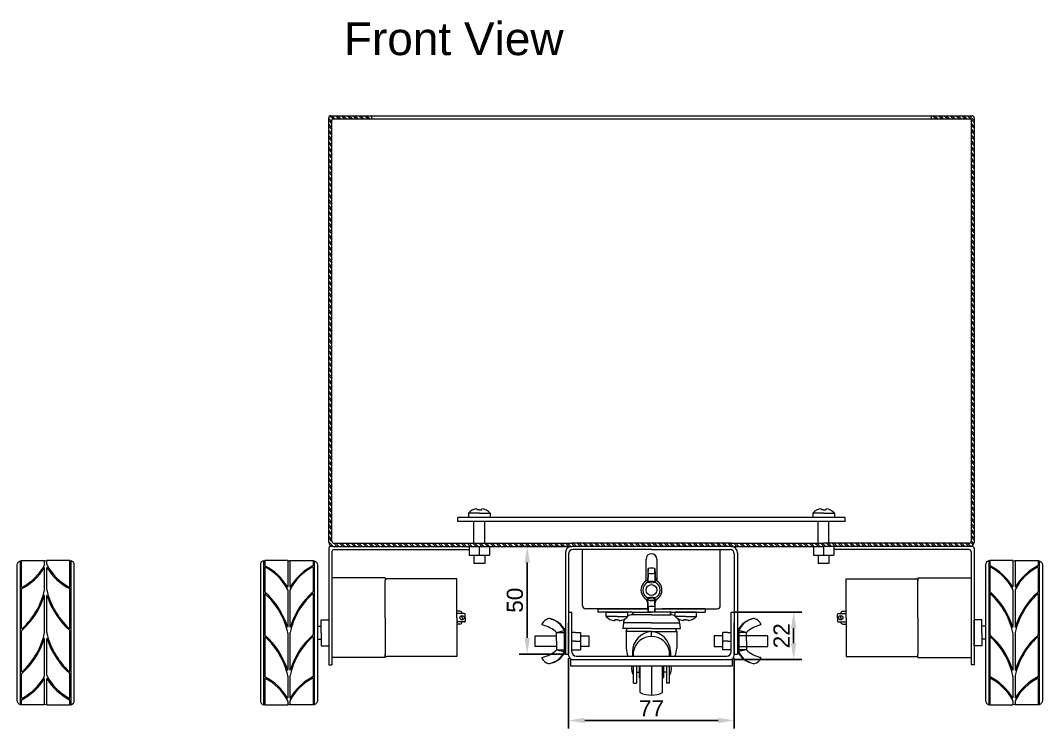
# Model space of a CAD drawing. Header units: millimetres. Extents: x 29 to 1920, y 47 to 1318.
# Drawn here: x 956.8 to 1431.8, y 565.4 to 894.3 of the extents above; entities that cross this region are included whole.
import ezdxf

# ---------------------------------------------------------------- set-up
doc = ezdxf.new("R2010")
doc.units = ezdxf.units.MM
doc.layers.get('0').update_dxf_attribs({"lineweight": 9})
doc.layers.add('Dimensions', color=30, linetype='Continuous', lineweight=13)
doc.styles.get("Standard").update_dxf_attribs({"font": 'arial.ttf'})
doc.dimstyles.new('ISO-25', dxfattribs={"dimscale": 3, "dimtxt": 2.5, "dimasz": 2.5, "dimexe": 1.25, "dimexo": 0.625, "dimtad": 1, "dimtxsty": 'Standard', "dimcen": 2.5, "dimadec": 0, "dimazin": 0, "dimtfac": 1, "dimtmove": 0, "dimatfit": 3, "dimfxl": 1, "dimarcsym": 0})

# ---------------------------------------------------------------- blocks, each defined once
blk = doc.blocks.new('Screw Head (Side)')
for p, q in [((-5, -2), (-5, 0)), ((-5, 0), (5, 0)), ((5, -1.34), (5, 0)), ((0, -2), (-5, -2)), ((-1, -3.47), (-1.2, -4)), ((0, -3.47), (-1, -3.47)), ((0, -2), (5, -2)), ((0, -3.47), (1, -3.47)), ((1, -3.47), (1.2, -4)), ((5, -2), (5, -1.34))]:
    blk.add_line(p, q)
for centre, start, end in [((-0.37, 2.19), 222.1439, 262.3949), ((0.37, 2.19), 277.6051, 317.8561)]:
    blk.add_arc(centre, 6.25, start, end)
blk = doc.blocks.new('*D79')
at = {"layer": 'Defpoints', "color": 0, "transparency": 16777216}
for p in [(1211.5, 600), (1288.5, 600), (1288.5, 569.16)]:
    blk.add_point(p, dxfattribs=at)
at = {"layer": 'Dimensions', "color": 0, "lineweight": -2, "transparency": 16777216}
for p, q in [((1211.5, 598.12), (1211.5, 565.41)), ((1288.5, 598.12), (1288.5, 565.41)), ((1219, 569.16), (1281, 569.16))]:
    blk.add_line(p, q, dxfattribs=at)
at = {"layer": 'Dimensions', "color": 0, "transparency": 16777216}
for points in [[(1219, 570.41), (1219, 567.91), (1211.5, 569.16)], [(1281, 570.41), (1281, 567.91), (1288.5, 569.16)]]:
    blk.add_solid(points, dxfattribs=at)
at = {"layer": 'Dimensions', "color": 0, "transparency": 16777216, "insert": (1250, 574.79), "char_height": 7.5, "attachment_point": 5}
blk.add_mtext('77', dxfattribs=at)
blk = doc.blocks.new('*D80')
at = {"layer": 'Defpoints', "color": 0, "transparency": 16777216}
for p in [(1287, 619.5), (1286.5, 597.5), (1316.08, 597.5)]:
    blk.add_point(p, dxfattribs=at)
at = {"layer": 'Dimensions', "color": 0, "lineweight": -2, "transparency": 16777216}
for p, q in [((1288.88, 619.5), (1319.83, 619.5)), ((1316.08, 612), (1316.08, 605)), ((1288.38, 597.5), (1319.83, 597.5))]:
    blk.add_line(p, q, dxfattribs=at)
at = {"layer": 'Dimensions', "color": 0, "transparency": 16777216}
for points in [[(1314.83, 612), (1317.33, 612), (1316.08, 619.5)], [(1314.83, 605), (1317.33, 605), (1316.08, 597.5)]]:
    blk.add_solid(points, dxfattribs=at)
at = {"layer": 'Dimensions', "color": 0, "transparency": 16777216, "insert": (1310.44, 608.5), "char_height": 7.5, "attachment_point": 5, "rotation": 90}
blk.add_mtext('22', dxfattribs=at)
blk = doc.blocks.new('*D81')
at = {"layer": 'Defpoints', "color": 0, "transparency": 16777216}
for p in [(1212.54, 650), (1192.26, 600), (1211.5, 600)]:
    blk.add_point(p, dxfattribs=at)
at = {"layer": 'Dimensions', "color": 0, "lineweight": -2, "transparency": 16777216}
for p, q in [((1210.66, 650), (1188.51, 650)), ((1192.26, 642.5), (1192.26, 607.5)), ((1209.62, 600), (1188.51, 600))]:
    blk.add_line(p, q, dxfattribs=at)
at = {"layer": 'Dimensions', "color": 0, "transparency": 16777216}
for points in [[(1191.01, 642.5), (1193.51, 642.5), (1192.26, 650)], [(1191.01, 607.5), (1193.51, 607.5), (1192.26, 600)]]:
    blk.add_solid(points, dxfattribs=at)
at = {"layer": 'Dimensions', "color": 0, "transparency": 16777216, "insert": (1186.56, 625), "char_height": 7.5, "attachment_point": 5, "rotation": 90}
blk.add_mtext('50', dxfattribs=at)

msp = doc.modelspace()

# ---------------------------------------------------------------- hatches: boundary and pattern name
h = msp.add_hatch()
h.set_pattern_fill('ANSI32', color=256, scale=0.2, angle=90)
h.paths.add_polyline_path([(1101.5, 848, -0.4142136), (1102, 848.5), (1120, 848.5), (1120, 850), (1101, 850, 0.4142136), (1100, 849), (1100, 652, 0.4142136), (1102, 650), (1170, 650), (1213, 650), (1287, 650), (1330, 650), (1398, 650, 0.4142136), (1400, 652), (1400, 849, 0.4142136), (1399, 850), (1380, 850), (1380, 848.5), (1398, 848.5, -0.4142136), (1398.5, 848), (1398.5, 652.5, -0.4142136), (1397.5, 651.5), (1330, 651.5), (1287, 651.5), (1213, 651.5), (1170, 651.5), (1102.5, 651.5, -0.4142136), (1101.5, 652.5)])

# ---------------------------------------------------------------- linework, layer by layer
for p, q in [((1100, 652), (1100, 849)), ((1101, 850), (1399, 850)), ((1101.5, 652.5), (1101.5, 848)), ((1102, 848.5), (1398, 848.5)), ((1120, 848.5), (1120, 850)), ((1380, 850), (1380, 848.5)), ((1398.5, 848), (1398.5, 652.5)), ((1400, 849), (1400, 652)), ((1340, 663.5), (1160, 663.5)), ((1160, 661.5), (1160, 663.5)), ((1340, 661.5), (1160, 661.5)), ((1167.5, 651.5), (1167.5, 661.5)), ((1172.5, 651.5), (1172.5, 661.5)), ((1327.5, 651.5), (1327.5, 661.5)), ((1332.5, 651.5), (1332.5, 661.5)), ((1340, 661.5), (1340, 663.5)), ((1102.5, 651.5), (1170, 651.5)), ((1170, 651.5), (1213, 651.5)), ((1287, 651.5), (1213, 651.5)), ((1287, 651.5), (1330, 651.5)), ((1397.5, 651.5), (1330, 651.5)), ((1100, 649), (1100, 595)), ((1102, 650), (1101, 650)), ((1101.5, 647.5), (1101.5, 595)), ((1102, 650), (1170, 650)), ((1102.5, 648.5), (1165.3, 648.5)), ((1165.3, 650), (1165.3, 646)), ((1170, 650), (1170, 648.55)), ((1170, 650), (1213, 650)), ((1170, 650), (1170, 648.55)), ((1170, 648.55), (1170, 646)), ((1174.7, 650), (1174.7, 646)), ((1210, 647), (1210, 600)), ((1211.5, 646.5), (1211.5, 600)), ((1287, 650), (1213, 650)), ((1250, 648.5), (1213.5, 648.5)), ((1218, 622.477), (1218, 648.5)), ((1250, 648.5), (1286.5, 648.5)), ((1282, 622.477), (1282, 648.5)), ((1287, 650), (1330, 650)), ((1288.5, 646.5), (1288.5, 600)), ((1290, 647), (1290, 600)), ((1325.3, 650), (1325.3, 646)), ((1399, 650), (1330, 650)), ((1330, 650), (1330, 648.55)), ((1330, 650), (1330, 648.55)), ((1330, 648.55), (1330, 646)), ((1334.7, 650), (1334.7, 646)), ((1397.5, 648.5), (1334.7, 648.5)), ((1398.5, 647.5), (1398.5, 595)), ((1400, 649), (1400, 595)), ((956.75, 576.459), (956.75, 643.332)), ((957.25, 631.294), (957.25, 643.396)), ((968, 641.716), (968, 643.396)), ((969, 641.716), (969, 643.396)), ((979.75, 631.294), (979.75, 643.396)), ((980.25, 576.459), (980.25, 643.332)), ((1069.75, 643.332), (1069.75, 576.459)), ((1070.25, 643.396), (1070.25, 641.193)), ((1081, 643.396), (1081, 631.293)), ((1082, 643.396), (1082, 631.293)), ((1092.75, 643.396), (1092.75, 641.193)), ((1093.25, 643.332), (1093.25, 576.459)), ((1165.3, 646), (1174.7, 646)), ((1167.5, 646), (1167.5, 645.5)), ((1167.5, 645.5), (1167.5, 642)), ((1172.5, 642), (1167.5, 642)), ((1172.5, 646), (1172.5, 645.5)), ((1172.5, 645.5), (1172.5, 642)), ((1247.5, 633.989), (1247.5, 644.092)), ((1252.5, 644.092), (1252.5, 633.989)), ((1325.3, 646), (1334.7, 646)), ((1327.5, 646), (1327.5, 645.5)), ((1327.5, 645.5), (1327.5, 642)), ((1332.5, 642), (1327.5, 642)), ((1332.5, 646), (1332.5, 645.5)), ((1332.5, 645.5), (1332.5, 642)), ((1406.75, 643.332), (1406.75, 576.459)), ((1407.25, 643.396), (1407.25, 641.193)), ((1418, 643.396), (1418, 631.293)), ((1419, 643.396), (1419, 631.293)), ((1429.75, 643.396), (1429.75, 641.193)), ((1430.25, 643.332), (1430.25, 576.459)), ((968, 630.006), (968, 640.067)), ((969, 630.006), (969, 640.067)), ((1070.25, 640.066), (1070.25, 629.02)), ((1092.75, 640.066), (1092.75, 629.02)), ((1248.391, 639.723), (1248.106, 634.232)), ((1248.5, 637.562), (1248.366, 633.387)), ((1248.5, 637.562), (1248.391, 639.723)), ((1251.5, 637.562), (1251.609, 639.723)), ((1251.5, 637.562), (1251.634, 633.387)), ((1251.609, 639.723), (1251.894, 634.232)), ((1407.25, 640.066), (1407.25, 629.02)), ((1429.75, 640.066), (1429.75, 629.02)), ((1126.2, 635.396), (1101.5, 635.396)), ((1126.2, 635.396), (1126.2, 633.996)), ((1126.2, 616.896), (1126.2, 633.996)), ((1159.5, 634.996), (1127.2, 634.996)), ((1159.5, 616.896), (1159.5, 634.996)), ((1247.5, 633.989), (1247.5, 633.926)), ((1248.106, 634.232), (1248.366, 633.387)), ((1251.894, 634.232), (1251.634, 633.387)), ((1252.5, 633.926), (1252.5, 633.989)), ((1340.5, 616.896), (1340.5, 634.996)), ((1340.5, 634.996), (1372.8, 634.996)), ((1373.8, 635.396), (1398.5, 635.396)), ((1373.8, 635.396), (1373.8, 633.996)), ((1373.8, 616.896), (1373.8, 633.996)), ((957.25, 612.116), (957.25, 630.166)), ((968, 610.006), (968, 627.153)), ((969, 610.006), (969, 627.153)), ((979.75, 612.116), (979.75, 630.166)), ((1070.25, 627.675), (1070.25, 609.02)), ((1081, 629.644), (1081, 612.639)), ((1082, 629.644), (1082, 612.639)), ((1092.75, 627.675), (1092.75, 609.02)), ((1407.25, 627.675), (1407.25, 609.02)), ((1418, 629.644), (1418, 612.639)), ((1419, 629.644), (1419, 612.639)), ((1429.75, 627.675), (1429.75, 609.02)), ((1248.106, 625.24), (1248.366, 626.085)), ((1248.391, 619.75), (1248.106, 625.24)), ((1248.5, 621.91), (1248.366, 626.085)), ((1251.5, 621.91), (1251.634, 626.085)), ((1251.609, 619.75), (1251.894, 625.24)), ((1251.894, 625.24), (1251.634, 626.085)), ((1161, 619.896), (1159.5, 619.896)), ((1163, 618.896), (1159.5, 618.896)), ((1162, 616.896), (1162, 617.896)), ((1163.5, 616.896), (1163.5, 618.396)), ((1211.5, 619.5), (1213, 619.5)), ((1213, 601), (1213, 619.5)), ((1248.328, 620.977), (1219.5, 620.977)), ((1225, 620.977), (1225, 619.438)), ((1225, 620.977), (1245, 620.977)), ((1240.82, 619.438), (1225, 619.438)), ((1240.82, 619.438), (1250, 619.438)), ((1240.82, 619.438), (1241.594, 618.281)), ((1250, 618.281), (1240.984, 618.281)), ((1245, 620.977), (1248.328, 620.977)), ((1248.5, 621.91), (1248.391, 619.75)), ((1259.18, 619.438), (1250, 619.438)), ((1250, 618.281), (1259.016, 618.281)), ((1251.5, 621.91), (1251.609, 619.75)), ((1251.547, 620.977), (1255, 620.977)), ((1251.672, 620.977), (1280.5, 620.977)), ((1275, 620.977), (1255, 620.977)), ((1259.18, 619.438), (1258.406, 618.281)), ((1259.18, 619.438), (1275, 619.438)), ((1275, 620.977), (1275, 619.438)), ((1287, 601), (1287, 619.5)), ((1287, 619.5), (1288.5, 619.5)), ((1336.5, 616.896), (1336.5, 618.396)), ((1337, 618.896), (1340.5, 618.896)), ((1338, 616.896), (1338, 617.896)), ((1339, 619.896), (1340.5, 619.896)), ((1094.75, 612.896), (1096.5, 612.896)), ((1096.5, 609.896), (1096.5, 615.896)), ((1096.5, 615.896), (1100, 615.896)), ((1126.2, 616.896), (1126.2, 599.796)), ((1159.5, 616.896), (1159.5, 598.796)), ((1163, 614.896), (1159.5, 614.896)), ((1161, 613.896), (1159.5, 613.896)), ((1162, 616.896), (1162, 615.896)), ((1163.5, 616.896), (1163.5, 615.396)), ((1211.5, 599.5), (1211.5, 614.5)), ((1236.978, 614.441), (1236.712, 611.895)), ((1250, 614.441), (1236.978, 614.441)), ((1250, 614.441), (1263.022, 614.441)), ((1263.022, 614.441), (1263.288, 611.895)), ((1288.5, 599.5), (1288.5, 614.5)), ((1336.5, 616.896), (1336.5, 615.396)), ((1337, 614.896), (1340.5, 614.896)), ((1338, 616.896), (1338, 615.896)), ((1339, 613.896), (1340.5, 613.896)), ((1340.5, 616.896), (1340.5, 598.796)), ((1373.8, 616.896), (1373.8, 599.796)), ((1403.5, 615.896), (1400, 615.896)), ((1400, 603.896), (1400, 615.896)), ((1403.5, 609.896), (1403.5, 615.896)), ((1405.25, 612.896), (1403.5, 612.896)), ((957.25, 592.116), (957.25, 610.772)), ((979.75, 592.116), (979.75, 610.772)), ((1081, 609.785), (1081, 592.639)), ((1082, 609.785), (1082, 592.639)), ((1096.5, 609.896), (1096.5, 603.896)), ((1195.9, 603.5), (1195.9, 608.5)), ((1195.9, 608.5), (1205.9, 608.5)), ((1205.9, 610), (1209.504, 610.879)), ((1205.9, 608.5), (1205.9, 610)), ((1205.9, 610), (1210, 610)), ((1205.9, 606), (1205.9, 608.5)), ((1209.377, 610), (1209.377, 608.5)), ((1209.377, 608.5), (1209.377, 603.5)), ((1214.5, 610), (1213, 610)), ((1214.5, 610), (1217, 610)), ((1217, 610), (1217, 602)), ((1217, 608.5), (1220.9, 608.5)), ((1220.9, 608.5), (1220.9, 603.5)), ((1250, 611.895), (1236.712, 611.895)), ((1238.247, 610.542), (1238.759, 611.895)), ((1250, 610.542), (1238.247, 610.542)), ((1238.247, 610.542), (1238.247, 602.754)), ((1250, 611.895), (1263.288, 611.895)), ((1250, 608.084), (1250, 610.542)), ((1250, 610.542), (1261.753, 610.542)), ((1261.753, 610.542), (1261.241, 611.895)), ((1261.753, 610.542), (1261.753, 602.754)), ((1279.1, 608.5), (1279.1, 603.5)), ((1283, 608.5), (1279.1, 608.5)), ((1283, 610), (1283, 602)), ((1285.5, 610), (1283, 610)), ((1285.5, 610), (1287, 610)), ((1294.1, 610), (1290, 610)), ((1294.1, 608.5), (1290, 608.5)), ((1294.1, 610), (1290.496, 610.879)), ((1290.623, 610), (1290.623, 608.5)), ((1290.623, 608.5), (1290.623, 603.5)), ((1294.1, 608.5), (1294.1, 610)), ((1294.1, 606), (1294.1, 608.5)), ((1304.1, 608.5), (1294.1, 608.5)), ((1304.1, 603.5), (1304.1, 608.5)), ((1403.5, 609.896), (1403.5, 603.896)), ((1418, 609.785), (1418, 592.639)), ((1419, 609.785), (1419, 592.639)), ((968, 590.148), (968, 607.153)), ((969, 590.148), (969, 607.153)), ((1070.25, 607.675), (1070.25, 589.626)), ((1092.75, 607.675), (1092.75, 589.626)), ((1094.75, 606.896), (1096.5, 606.896)), ((1096.5, 603.896), (1100, 603.896)), ((1205.9, 603.5), (1195.9, 603.5)), ((1205.9, 606), (1205.9, 603.5)), ((1205.9, 603.5), (1205.9, 602)), ((1209.377, 603.5), (1209.377, 602)), ((1214.5, 606), (1213, 606)), ((1214.5, 606), (1217, 606)), ((1220.9, 603.5), (1217, 603.5)), ((1279.1, 603.5), (1283, 603.5)), ((1285.5, 606), (1283, 606)), ((1285.5, 606), (1287, 606)), ((1290, 603.5), (1294.1, 603.5)), ((1290.623, 603.5), (1290.623, 602)), ((1294.1, 606), (1294.1, 603.5)), ((1294.1, 603.5), (1294.1, 602)), ((1294.1, 603.5), (1304.1, 603.5)), ((1403.5, 603.896), (1400, 603.896)), ((1405.25, 606.896), (1403.5, 606.896)), ((1407.25, 607.675), (1407.25, 589.626)), ((1429.75, 607.675), (1429.75, 589.626)), ((1126.2, 598.396), (1126.2, 599.796)), ((1159.5, 598.796), (1127.2, 598.796)), ((1205.9, 602), (1209.504, 601.121)), ((1205.9, 602), (1210, 602)), ((1210, 600), (1211.5, 600)), ((1213, 602), (1214.5, 602)), ((1214.5, 602), (1217, 602)), ((1215, 599), (1285, 599)), ((1241.128, 601.067), (1241.128, 599)), ((1241.649, 599), (1241.649, 601.317)), ((1258.351, 599), (1258.351, 601.317)), ((1258.872, 601.067), (1258.872, 599)), ((1285.5, 602), (1283, 602)), ((1287, 602), (1285.5, 602)), ((1288.5, 600), (1290, 600)), ((1294.1, 602), (1290, 602)), ((1294.1, 602), (1290.496, 601.121)), ((1340.5, 598.796), (1372.8, 598.796)), ((1373.8, 598.396), (1373.8, 599.796)), ((1100, 595), (1101.5, 595)), ((1126.2, 598.396), (1101.5, 598.396)), ((1213.5, 597.5), (1286.5, 597.5)), ((1241.649, 586.519), (1241.649, 594.325)), ((1243.024, 594.325), (1243.024, 586.519)), ((1244.356, 594.325), (1244.356, 589.108)), ((1244.807, 582.098), (1244.807, 594.325)), ((1250, 594.325), (1250, 580.978)), ((1255.193, 582.098), (1255.193, 594.325)), ((1255.644, 594.325), (1255.644, 589.108)), ((1256.976, 594.325), (1256.976, 586.519)), ((1258.351, 586.519), (1258.351, 594.325)), ((1373.8, 598.396), (1398.5, 598.396)), ((1400, 595), (1398.5, 595)), ((957.25, 579.726), (957.25, 590.772)), ((979.75, 579.726), (979.75, 590.772)), ((1081, 589.785), (1081, 579.725)), ((1082, 589.785), (1082, 579.725)), ((1243.024, 591.605), (1244.356, 591.605)), ((1244.356, 589.108), (1244.807, 588.686)), ((1255.644, 589.108), (1255.193, 588.686)), ((1256.976, 591.605), (1255.644, 591.605)), ((1418, 589.785), (1418, 579.725)), ((1419, 589.785), (1419, 579.725)), ((968, 576.396), (968, 588.499)), ((969, 576.396), (969, 588.499)), ((1070.25, 588.498), (1070.25, 576.396)), ((1092.75, 588.498), (1092.75, 576.396)), ((1241.649, 586.519), (1243.024, 586.519)), ((1258.351, 586.519), (1256.976, 586.519)), ((1407.25, 588.498), (1407.25, 576.396)), ((1429.75, 588.498), (1429.75, 576.396)), ((957.25, 576.396), (957.25, 578.599)), ((979.75, 576.396), (979.75, 578.599)), ((1081, 578.076), (1081, 576.396)), ((1082, 578.076), (1082, 576.396)), ((1418, 578.076), (1418, 576.396)), ((1419, 578.076), (1419, 576.396))]:
    msp.add_line(p, q)
for points in [[(956.75, 576.459, -0.3419987), (955.25, 578.396), (955.25, 641.396, -0.3419987), (956.75, 643.332, -0.3419987)], [(980.25, 576.459, 0.3419987), (981.75, 578.396), (981.75, 641.396, 0.3419987), (980.25, 643.332, 0.3419987)], [(1069.75, 643.332, 0.3419987), (1068.25, 641.396), (1068.25, 578.396, 0.3419987), (1069.75, 576.459, 0.3419987)], [(1093.25, 643.332, -0.3419987), (1094.75, 641.396), (1094.75, 578.396, -0.3419987), (1093.25, 576.459, -0.3419987)], [(1406.75, 643.332, 0.3419987), (1405.25, 641.396), (1405.25, 578.396, 0.3419987), (1406.75, 576.459, 0.3419987)], [(1430.25, 643.332, -0.3419987), (1431.75, 641.396), (1431.75, 578.396, -0.3419987), (1430.25, 576.459, -0.3419987)]]:
    msp.add_lwpolyline(points, format="xyb")
for points in [[(957.25, 643.396), (968, 643.396)], [(979.75, 643.396), (969, 643.396)], [(1081, 643.396), (1070.25, 643.396)], [(1082, 643.396), (1092.75, 643.396)], [(1418, 643.396), (1407.25, 643.396)], [(1419, 643.396), (1429.75, 643.396)], [(968, 576.396), (957.25, 576.396)], [(969, 576.396), (979.75, 576.396)], [(1070.25, 576.396), (1081, 576.396)], [(1092.75, 576.396), (1082, 576.396)], [(1407.25, 576.396), (1418, 576.396)], [(1429.75, 576.396), (1419, 576.396)]]:
    msp.add_lwpolyline(points)
msp.add_lwpolyline([(1212.535, 597.5), (1287.465, 597.5), (1287.465, 594.325), (1212.535, 594.325)], close=True)
for centre, radius in [((1250, 629.736), 2.5), ((1162, 616.896), 1), ((1338, 616.896), 1)]:
    msp.add_circle(centre, radius)
for centre, radius, start, end in [((1101, 849), 1, 90, 180), ((1102, 848), 0.5, 90, 180), ((1398, 848), 0.5, 0, 90), ((1399, 849), 1, 0, 90), ((1102, 652), 2, 180, 270), ((1102.5, 652.5), 1, 180, 270), ((1397.5, 652.5), 1, 270, 0), ((1398, 652), 2, 270, 0), ((1101, 649), 1, 90, 180), ((1102.5, 647.5), 1, 90, 180), ((1169.95, 648.55), 0.05, 270, 0), ((1213, 647), 3, 90, 180), ((1213.5, 646.5), 2, 90, 180), ((1250, 644.092), 2.5, 0, 180), ((1286.5, 646.5), 2, 0, 90), ((1287, 647), 3, 0, 90), ((1330.05, 648.55), 0.05, 180, 270), ((1397.5, 647.5), 1, 0, 90), ((1399, 649), 1, 0, 90), ((956.88, 644.305), 0.982, 262.36442, 292.11309), ((967, 641.716), 1, 331.37645, 0), ((968.5, 644.47), 1.185, 245.0453, 294.9547), ((970, 641.716), 1, 180, 208.62355), ((980.12, 644.305), 0.982, 247.88691, 277.63558), ((1069.88, 644.305), 0.982, 262.36442, 292.11309), ((1081.5, 644.47), 1.185, 245.0453, 294.9547), ((1093.12, 644.305), 0.982, 247.88691, 277.63558), ((1406.88, 644.305), 0.982, 262.36442, 292.11309), ((1418.5, 644.47), 1.185, 245.0453, 294.9547), ((1430.12, 644.305), 0.982, 247.88691, 277.63558), ((945.752, 653.312), 25.707, 296.91135, 329.11938), ((945.752, 653.312), 25.207, 298.08281, 331.37645), ((967.9, 640.067), 0.1, 0, 149.11938), ((969.1, 640.067), 0.1, 30.88062, 180), ((991.248, 653.312), 25.207, 208.62355, 241.91719), ((991.248, 653.312), 25.707, 210.88062, 243.08865), ((1070.5, 641.193), 0.25, 180, 243.08865), ((1070.5, 640.066), 0.25, 61.91719, 180), ((1058.752, 618.047), 25.707, 30.88062, 63.08865), ((1058.752, 618.047), 25.207, 28.62355, 61.91719), ((1104.248, 618.047), 25.207, 118.08281, 151.37645), ((1104.248, 618.047), 25.707, 116.91135, 149.11938), ((1092.5, 640.066), 0.25, 0, 118.08281), ((1092.5, 641.193), 0.25, 296.91135, 0), ((1250, 632.912), 6.998, 76.71204, 103.28796), ((1250, 629.736), 7.953, 100.87101, 100.87463), ((1250, 644.424), 7.039, 257.69614, 282.30386), ((1250, 629.736), 7.953, 79.12537, 79.12899), ((1407.5, 641.193), 0.25, 180, 243.08865), ((1407.5, 640.066), 0.25, 61.91719, 180), ((1395.752, 618.047), 25.707, 30.88062, 63.08865), ((1395.752, 618.047), 25.207, 28.62355, 61.91719), ((1441.248, 618.047), 25.207, 118.08281, 151.37645), ((1441.248, 618.047), 25.707, 116.91135, 149.11938), ((1429.5, 640.066), 0.25, 0, 118.08281), ((1429.5, 641.193), 0.25, 296.91135, 0), ((1127.2, 633.996), 1, 90, 180), ((1250, 629.736), 4.879, 112.84661, 67.15339), ((1250, 629.736), 4, 114.11814, 245.88186), ((1249.978, 639.003), 5.855, 254.00988, 286.43244), ((1250, 624.87), 8.891, 79.47559, 100.51871), ((1250, 629.736), 4, 294.11814, 65.88186), ((1372.8, 633.996), 1, 0, 90), ((957.5, 631.294), 0.25, 180, 298.08281), ((957.5, 630.166), 0.25, 116.91135, 180), ((934.16, 637.405), 35.163, 311.22937, 343.09903), ((934.16, 637.405), 34.663, 312.70527, 347.30411), ((967.9, 627.153), 0.1, 0, 163.09903), ((967, 630.006), 1, 347.30411, 0), ((970, 630.006), 1, 180, 192.69589), ((969.1, 627.153), 0.1, 16.90097, 180), ((1002.84, 637.405), 34.663, 192.69589, 227.29473), ((1002.84, 637.405), 35.163, 196.90097, 228.77063), ((979.5, 631.294), 0.25, 241.91719, 0), ((979.5, 630.166), 0.25, 0, 63.08865), ((1070.5, 629.02), 0.25, 180, 228.77063), ((1070.5, 627.675), 0.25, 47.29473, 180), ((1047.16, 602.387), 35.163, 16.90097, 48.77063), ((1047.16, 602.387), 34.663, 12.69589, 47.29473), ((1080.9, 631.293), 0.1, 210.88062, 0), ((1080, 629.644), 1, 0, 28.62355), ((1082.1, 631.293), 0.1, 180, 329.11938), ((1083, 629.644), 1, 151.37645, 180), ((1115.84, 602.387), 34.663, 132.70527, 167.30411), ((1115.84, 602.387), 35.163, 131.22937, 163.09903), ((1092.5, 627.675), 0.25, 0, 132.70527), ((1092.5, 629.02), 0.25, 311.22937, 0), ((1407.5, 629.02), 0.25, 180, 228.77063), ((1407.5, 627.675), 0.25, 47.29473, 180), ((1384.16, 602.387), 35.163, 16.90097, 48.77063), ((1384.16, 602.387), 34.663, 12.69589, 47.29473), ((1417.9, 631.293), 0.1, 210.88062, 0), ((1417, 629.644), 1, 0, 28.62355), ((1419.1, 631.293), 0.1, 180, 329.11938), ((1420, 629.644), 1, 151.37645, 180), ((1452.84, 602.387), 34.663, 132.70527, 167.30411), ((1452.84, 602.387), 35.163, 131.22937, 163.09903), ((1429.5, 627.675), 0.25, 0, 132.70527), ((1429.5, 629.02), 0.25, 311.22937, 0), ((1219.5, 622.477), 1.5, 180, 270), ((1250, 625.989), 2.5, 190.8017, 222.42021), ((1249.978, 620.469), 5.855, 73.56756, 105.99012), ((1250, 634.602), 8.891, 259.48129, 280.52441), ((1250, 625.989), 2.5, 317.57979, 349.1983), ((1280.5, 622.477), 1.5, 270, 0), ((1161, 618.896), 1, 0, 90), ((1163, 618.396), 0.5, 0, 90), ((1241.098, 614.152), 4.13, 91.58398, 120.53285), ((1250, 626.561), 6.998, 256.71204, 283.28796), ((1250, 615.048), 7.039, 77.69614, 102.30386), ((1250, 629.736), 7.953, 259.12537, 259.12899), ((1250, 629.736), 7.953, 280.87101, 280.87463), ((1258.902, 614.152), 4.13, 59.46715, 88.41602), ((1337, 618.396), 0.5, 90, 180), ((1339, 618.896), 1, 90, 180), ((1161, 614.896), 1, 270, 0), ((1163, 615.396), 0.5, 270, 0), ((1199.344, 613.85), 0.25, 155.44459, 255.99437), ((1203.172, 612.1), 4.459, 102.42461, 155.44459), ((1195.663, 599.092), 14.959, 46.81562, 75.99437), ((1202.428, 615.479), 1, 76.60648, 102.42461), ((1202.435, 615.48), 1, 77.5244, 102.30535), ((1200.277, 605.726), 10.99, 27.7816, 77.5244), ((1200.307, 606.573), 10.155, 25.08976, 76.60648), ((1241.098, 614.152), 4.13, 149.51488, 175.98951), ((1258.902, 614.152), 4.13, 4.01049, 30.48512), ((1299.723, 605.726), 10.99, 102.4756, 152.2184), ((1299.693, 606.573), 10.155, 103.39352, 154.91024), ((1304.337, 599.092), 14.959, 104.00563, 133.18438), ((1297.572, 615.479), 1, 77.57539, 103.39352), ((1297.565, 615.48), 1, 77.69465, 102.4756), ((1296.828, 612.1), 4.459, 24.55541, 77.57539), ((1300.656, 613.85), 0.25, 284.00563, 24.55541), ((1337, 615.396), 0.5, 180, 270), ((1339, 614.896), 1, 180, 270), ((957.5, 612.116), 0.25, 180, 312.70527), ((957.5, 610.772), 0.25, 131.22937, 180), ((934.16, 617.405), 34.663, 312.70527, 347.30411), ((967, 610.006), 1, 347.30411, 0), ((970, 610.006), 1, 180, 192.69589), ((1002.84, 617.405), 34.663, 192.69589, 227.29473), ((979.5, 612.116), 0.25, 227.29473, 360), ((979.5, 610.772), 0.25, 0, 48.77063), ((1070.5, 609.02), 0.25, 180, 228.77063), ((1047.16, 582.387), 35.163, 16.90097, 48.77063), ((1080.9, 612.639), 0.1, 196.90097, 0), ((1080, 609.785), 1, 0, 12.69589), ((1082.1, 612.639), 0.1, 180, 343.09903), ((1083, 609.785), 1, 167.30411, 180), ((1115.84, 582.387), 35.163, 131.22937, 163.09903), ((1092.5, 609.02), 0.25, 311.22937, 0), ((1211.424, 610.153), 2.053, 159.29873, 184.28206), ((1209.668, 609.498), 1.39, 76.19958, 96.79374), ((1250.882, 600.826), 9.757, 95.18594, 178.58113), ((1249.808, 599.784), 8.302, 88.67429, 169.35846), ((1249.118, 600.826), 9.757, 1.41887, 84.81406), ((1250.192, 599.784), 8.302, 10.64154, 91.32571), ((1290.332, 609.498), 1.39, 83.20626, 103.80042), ((1288.576, 610.153), 2.053, 355.71794, 20.70127), ((1407.5, 609.02), 0.25, 180, 228.77063), ((1384.16, 582.387), 35.163, 16.90097, 48.77063), ((1417.9, 612.639), 0.1, 196.90097, 0), ((1417, 609.785), 1, 0, 12.69589), ((1419.1, 612.639), 0.1, 180, 343.09903), ((1420, 609.785), 1, 167.30411, 180), ((1452.84, 582.387), 35.163, 131.22937, 163.09903), ((1429.5, 609.02), 0.25, 311.22937, 0), ((934.16, 617.405), 35.163, 311.22937, 343.09903), ((967.9, 607.153), 0.1, 0, 163.09903), ((969.1, 607.153), 0.1, 16.90097, 180), ((1002.84, 617.405), 35.163, 196.90097, 228.77063), ((1070.5, 607.675), 0.25, 47.29473, 180), ((1047.16, 582.387), 34.663, 12.69589, 47.29473), ((1115.84, 582.387), 34.663, 132.70527, 167.30411), ((1092.5, 607.675), 0.25, 0, 132.70527), ((1407.5, 607.675), 0.25, 47.29473, 180), ((1384.16, 582.387), 34.663, 12.69589, 47.29473), ((1452.84, 582.387), 34.663, 132.70527, 167.30411), ((1429.5, 607.675), 0.25, 0, 132.70527), ((1127.2, 599.796), 1, 180, 270), ((1195.663, 612.908), 14.959, 284.00563, 313.18438), ((1200.277, 606.274), 10.99, 282.4756, 332.2184), ((1200.307, 605.427), 10.155, 283.39352, 334.91024), ((1211.424, 601.847), 2.053, 175.71794, 200.70127), ((1209.668, 602.502), 1.39, 263.20626, 283.80042), ((1213.5, 599.5), 2, 180, 270), ((1215, 601), 2, 180, 270), ((1248.715, 603.126), 10.474, 182.03218, 203.19724), ((1251.285, 603.126), 10.474, 336.80276, 357.96782), ((1285, 601), 2, 270, 0), ((1286.5, 599.5), 2, 270, 0), ((1290.332, 602.502), 1.39, 256.19958, 276.79374), ((1299.723, 606.274), 10.99, 207.7816, 257.5244), ((1288.576, 601.847), 2.053, 339.29873, 4.28206), ((1299.693, 605.427), 10.155, 205.08976, 256.60648), ((1304.337, 612.908), 14.959, 226.81562, 255.99437), ((1372.8, 599.796), 1, 270, 0), ((1199.344, 598.15), 0.25, 104.00563, 204.55541), ((1203.172, 599.9), 4.459, 204.55541, 257.57539), ((1202.428, 596.521), 1, 257.57539, 283.39352), ((1202.435, 596.52), 1, 257.69465, 282.4756), ((1247.906, 593.534), 7.18, 173.67187, 209.37436), ((1252.094, 593.534), 7.18, 330.62564, 6.32813), ((1297.572, 596.521), 1, 256.60648, 282.42461), ((1297.565, 596.52), 1, 257.5244, 282.30535), ((1296.828, 599.9), 4.459, 282.42461, 335.44459), ((1300.656, 598.15), 0.25, 335.44459, 75.99437), ((957.5, 592.116), 0.25, 180, 312.70527), ((957.5, 590.772), 0.25, 131.22937, 180), ((945.752, 601.745), 25.207, 298.08281, 331.37645), ((967, 590.148), 1, 331.37645, 0), ((970, 590.148), 1, 180, 208.62355), ((991.248, 601.745), 25.207, 208.62355, 241.91719), ((979.5, 592.116), 0.25, 227.29473, 0), ((979.5, 590.772), 0.25, 0, 48.77063), ((1070.5, 589.626), 0.25, 180, 243.08865), ((1058.752, 566.48), 25.707, 30.88062, 63.08865), ((1080.9, 592.639), 0.1, 196.90097, 0), ((1080, 589.785), 1, 0, 12.69589), ((1082.1, 592.639), 0.1, 180, 343.09903), ((1083, 589.785), 1, 167.30411, 180), ((1104.248, 566.48), 25.707, 116.91135, 149.11938), ((1092.5, 589.626), 0.25, 296.91135, 0), ((1407.5, 589.626), 0.25, 180, 243.08865), ((1395.752, 566.48), 25.707, 30.88062, 63.08865), ((1417.9, 592.639), 0.1, 196.90097, 0), ((1417, 589.785), 1, 0, 12.69589), ((1419.1, 592.639), 0.1, 180, 343.09903), ((1420, 589.785), 1, 167.30411, 180), ((1441.248, 566.48), 25.707, 116.91135, 149.11938), ((1429.5, 589.626), 0.25, 296.91135, 0), ((945.752, 601.745), 25.707, 296.91135, 329.11938), ((967.9, 588.499), 0.1, 0, 149.11938), ((969.1, 588.499), 0.1, 30.88062, 180), ((991.248, 601.745), 25.707, 210.88062, 243.08865), ((1070.5, 588.498), 0.25, 61.91719, 180), ((1058.752, 566.48), 25.207, 28.62355, 61.91719), ((1104.248, 566.48), 25.207, 118.08281, 151.37645), ((1092.5, 588.498), 0.25, 360, 118.08281), ((1407.5, 588.498), 0.25, 61.91719, 180), ((1395.752, 566.48), 25.207, 28.62355, 61.91719), ((1441.248, 566.48), 25.207, 118.08281, 151.37645), ((1429.5, 588.498), 0.25, 360, 118.08281), ((957.5, 579.726), 0.25, 180, 298.08281), ((979.5, 579.726), 0.25, 241.91719, 0), ((1080.9, 579.725), 0.1, 210.88062, 0), ((1082.1, 579.725), 0.1, 180, 329.11938), ((1249.936, 593.274), 12.297, 245.34714, 270.29888), ((1250.064, 593.274), 12.297, 269.70112, 294.65286), ((1417.9, 579.725), 0.1, 210.88062, 0), ((1419.1, 579.725), 0.1, 180, 329.11938), ((956.88, 575.486), 0.982, 67.88691, 97.63558), ((957.5, 578.599), 0.25, 116.91135, 180), ((968.5, 575.321), 1.185, 65.0453, 114.9547), ((979.5, 578.599), 0.25, 360, 63.08865), ((980.12, 575.486), 0.982, 82.36442, 112.11309), ((1069.88, 575.486), 0.982, 67.88691, 97.63558), ((1080, 578.076), 1, 0, 28.62355), ((1081.5, 575.321), 1.185, 65.0453, 114.9547), ((1083, 578.076), 1, 151.37645, 180), ((1093.12, 575.486), 0.982, 82.36442, 112.11309), ((1406.88, 575.486), 0.982, 67.88691, 97.63558), ((1417, 578.076), 1, 0, 28.62355), ((1418.5, 575.321), 1.185, 65.0453, 114.9547), ((1420, 578.076), 1, 151.37645, 180), ((1430.12, 575.486), 0.982, 82.36442, 112.11309)]:
    msp.add_arc(centre, radius, start, end)

# ---------------------------------------------------------------- block references
at = {"rotation": 180}
for p in [(1170, 663.5), (1330, 663.5)]:
    msp.add_blockref('Screw Head (Side)', p, dxfattribs=at)
msp.add_blockref('Screw Head (Side)', (1234, 619.438))
at = {"xscale": -1}
msp.add_blockref('Screw Head (Side)', (1266, 619.438), dxfattribs=at)

# ---------------------------------------------------------------- texts
msp.add_text('Front View', height=15.2926).set_placement((1107.069, 878.159))

# ---------------------------------------------------------------- dimensions: what is measured, and where the dimension line sits
at = {"layer": 'Dimensions'}
for base, p1, p2, picture, middle in [((1192.265, 600), (1212.535, 650), (1211.5, 600), '*D81', (1186.561, 625)), ((1316.076, 597.5), (1287, 619.5), (1286.5, 597.5), '*D80', (1310.436, 608.5))]:
    dim = msp.add_linear_dim(base=base, p1=p1, p2=p2, angle=90, dimstyle='ISO-25', dxfattribs=at)
    dim.commit()
    dim.dimension.update_dxf_attribs({"geometry": picture, "text_midpoint": middle})
dim = msp.add_linear_dim(base=(1288.5, 569.162), p1=(1211.5, 600), p2=(1288.5, 600), dimstyle='ISO-25', dxfattribs=at)
dim.commit()
dim.dimension.update_dxf_attribs({"geometry": '*D79', "text_midpoint": (1250, 574.787)})

doc.saveas('drawing.dxf')
